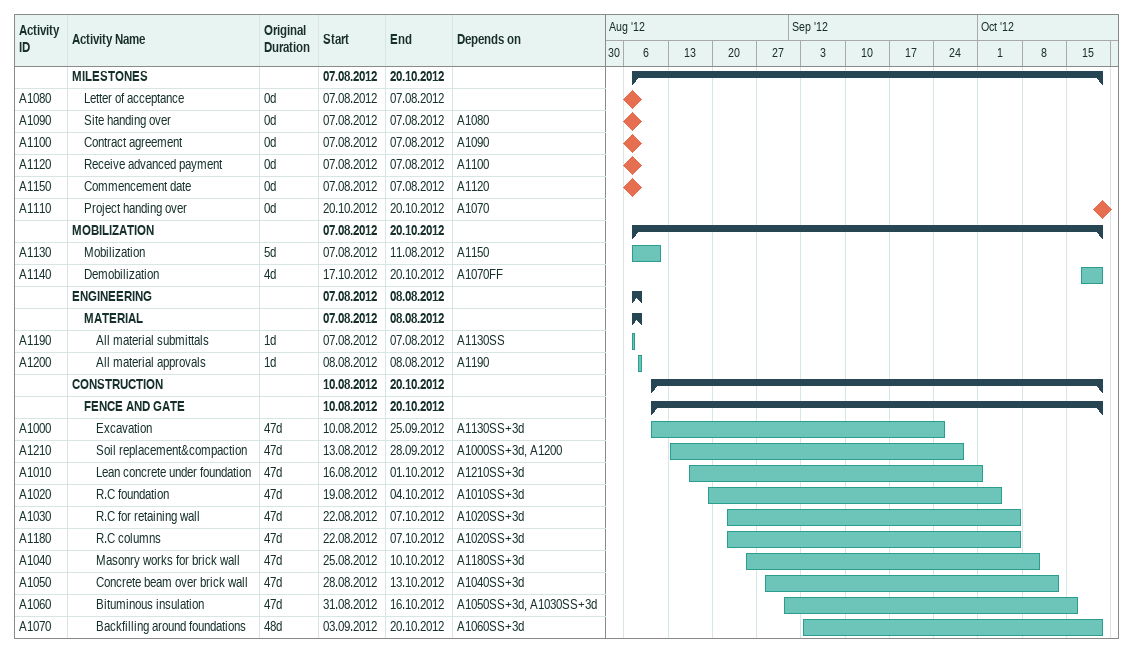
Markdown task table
| ID | Level | Task | Original duration | Start | Finish | Predecessors |
|---|---|---|---|---|---|---|
|  | 1 | **MILESTONES** |  | 2012-08-07 | 2012-10-20 |  |
| A1080 | 2 | Letter of acceptance | 0d | 2012-08-07 | 2012-08-07 |  |
| A1090 | 2 | Site handing over | 0d | 2012-08-07 | 2012-08-07 | A1080 |
| A1100 | 2 | Contract agreement | 0d | 2012-08-07 | 2012-08-07 | A1090 |
| A1120 | 2 | Receive advanced payment | 0d | 2012-08-07 | 2012-08-07 | A1100 |
| A1150 | 2 | Commencement date | 0d | 2012-08-07 | 2012-08-07 | A1120 |
| A1110 | 2 | Project handing over | 0d | 2012-10-20 | 2012-10-20 | A1070 |
|  | 1 | **MOBILIZATION** |  | 2012-08-07 | 2012-10-20 |  |
| A1130 | 2 | Mobilization | 5d | 2012-08-07 | 2012-08-11 | A1150 |
| A1140 | 2 | Demobilization | 4d | 2012-10-17 | 2012-10-20 | A1070FF |
|  | 1 | **ENGINEERING** |  | 2012-08-07 | 2012-08-08 |  |
|  | 2 | **MATERIAL** |  | 2012-08-07 | 2012-08-08 |  |
| A1190 | 3 | All material submittals | 1d | 2012-08-07 | 2012-08-07 | A1130SS |
| A1200 | 3 | All material approvals | 1d | 2012-08-08 | 2012-08-08 | A1190 |
|  | 1 | **CONSTRUCTION** |  | 2012-08-10 | 2012-10-20 |  |
|  | 2 | **FENCE AND GATE** |  | 2012-08-10 | 2012-10-20 |  |
| A1000 | 3 | Excavation | 47d | 2012-08-10 | 2012-09-25 | A1130SS+3d |
| A1210 | 3 | Soil replacement&compaction | 47d | 2012-08-13 | 2012-09-28 | A1000SS+3d, A1200 |
| A1010 | 3 | Lean concrete under foundation | 47d | 2012-08-16 | 2012-10-01 | A1210SS+3d |
| A1020 | 3 | R.C foundation | 47d | 2012-08-19 | 2012-10-04 | A1010SS+3d |
| A1030 | 3 | R.C for retaining wall | 47d | 2012-08-22 | 2012-10-07 | A1020SS+3d |
| A1180 | 3 | R.C columns | 47d | 2012-08-22 | 2012-10-07 | A1020SS+3d |
| A1040 | 3 | Masonry works for brick wall | 47d | 2012-08-25 | 2012-10-10 | A1180SS+3d |
| A1050 | 3 | Concrete beam over brick wall | 47d | 2012-08-28 | 2012-10-13 | A1040SS+3d |
| A1060 | 3 | Bituminous insulation | 47d | 2012-08-31 | 2012-10-16 | A1050SS+3d, A1030SS+3d |
| A1070 | 3 | Backfilling around foundations | 48d | 2012-09-03 | 2012-10-20 | A1060SS+3d |
